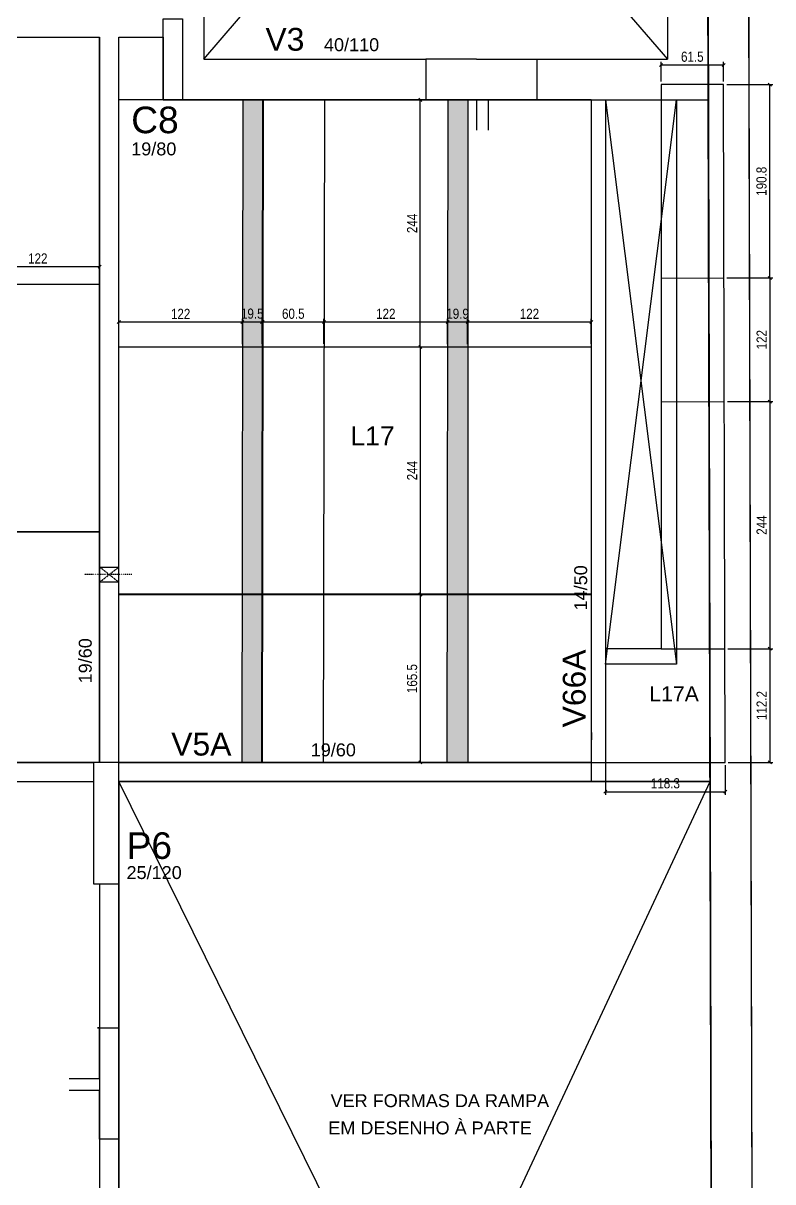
# Model space of a CAD drawing. Extents: x -9556 to -2786, y 930 to 5130.
# Drawn here: x -5014 to -4274, y 2915 to 4059 of the extents above; entities that cross this region are included whole.
import ezdxf

# ---------------------------------------------------------------- set-up
doc = ezdxf.new("R2010")
doc.units = 0
doc.linetypes.add('ESTILO_TQS_0004', pattern=[2, 0.5, -0.4, 0.1, -0.4, 0.1, -0.5])
doc.linetypes.add('HIDDEN2', pattern=[0.1875, 0.125, -0.0625])
for name, color, linetype in [('1', 3, 'Continuous'), ('200', 1, 'HIDDEN2'), ('205', 1, 'ESTILO_TQS_0004'), ('210', 3, 'HIDDEN2'), ('212', 3, 'Continuous'), ('213', 3, 'Continuous'), ('220', 5, 'Continuous'), ('221', 1, 'Continuous'), ('222', 6, 'Continuous'), ('226', 4, 'Continuous'), ('233', 6, 'Continuous'), ('COTA', 2, 'Continuous'), ('Hachura', 7, 'Continuous'), ('Painéis', 200, 'Continuous')]:
    doc.layers.add(name, color=color, linetype=linetype)
doc.styles.add('COTA TECNICA-50', font='techl___.ttf', dxfattribs={"height": 10})
doc.styles.get("Standard").update_dxf_attribs({"font": 'arial.ttf'})
doc.dimstyles.new('COTA PAINEL-50', dxfattribs={"dimtxt": 10, "dimasz": 3, "dimexe": 3, "dimexo": 3, "dimgap": 3, "dimtad": 1, "dimdec": 1, "dimzin": 9, "dimdsep": 46, "dimtxsty": 'COTA TECNICA-50', "dimblk1": 'OBLIQUE', "dimblk2": 'OBLIQUE', "dimsah": 1, "dimcen": 0.9, "dimclrd": 4, "dimclre": 4, "dimclrt": 240, "dimadec": 1, "dimazin": 3, "dimtfac": 1, "dimtdec": 1, "dimtmove": 0, "dimatfit": 3, "dimfxl": 1, "dimtolj": 1, "dimtzin": 12, "dimarcsym": 0})

# ---------------------------------------------------------------- blocks, each defined once
blk = doc.blocks.new('_Oblique')
at = {"color": 0, "linetype": 'ByBlock', "lineweight": -2}
blk.add_line((-0.5, -0.5), (0.5, 0.5), dxfattribs=at)
blk = doc.blocks.new('*D139')
at = {"layer": 'COTA', "color": 4, "lineweight": -2}
for p, q in [((-5060.3, 3804.4), (-5060.3, 3821.8)), ((-4938.3, 3804.4), (-4938.3, 3821.8)), ((-5060.3, 3818.8), (-4938.3, 3818.8))]:
    blk.add_line(p, q, dxfattribs=at)
at = {"layer": 'Defpoints', "color": 0}
for p in [(-4938.3, 3818.8), (-5060.3, 3801.4), (-4938.3, 3801.4)]:
    blk.add_point(p, dxfattribs=at)
at = {"layer": 'COTA', "color": 4, "lineweight": -2, "xscale": 3, "yscale": 3, "zscale": 3, "rotation": 180}
blk.add_blockref('_Oblique', (-5060.3, 3818.8), dxfattribs=at)
at = {"layer": 'COTA', "color": 4, "lineweight": -2, "xscale": 3, "yscale": 3, "zscale": 3}
blk.add_blockref('_Oblique', (-4938.3, 3818.8), dxfattribs=at)
at = {"layer": 'COTA', "color": 240, "insert": (-4999.3, 3826.8), "char_height": 10, "attachment_point": 5, "style": 'COTA TECNICA-50'}
blk.add_mtext('\\A1;122', dxfattribs=at)
blk = doc.blocks.new('*D144')
at = {"layer": 'COTA', "color": 4, "lineweight": -2}
for p, q in [((-4919.3, 3742.4), (-4919.3, 3767.1)), ((-4919.3, 3764.1), (-4797.3, 3764.1)), ((-4797.3, 3742.2), (-4797.3, 3767.1))]:
    blk.add_line(p, q, dxfattribs=at)
at = {"layer": 'Defpoints', "color": 0}
for p in [(-4797.3, 3764.1), (-4919.3, 3739.4), (-4797.3, 3739.2)]:
    blk.add_point(p, dxfattribs=at)
at = {"layer": 'COTA', "color": 4, "lineweight": -2, "xscale": 3, "yscale": 3, "zscale": 3, "rotation": 180}
blk.add_blockref('_Oblique', (-4919.3, 3764.1), dxfattribs=at)
at = {"layer": 'COTA', "color": 4, "lineweight": -2, "xscale": 3, "yscale": 3, "zscale": 3}
blk.add_blockref('_Oblique', (-4797.3, 3764.1), dxfattribs=at)
at = {"layer": 'COTA', "color": 240, "insert": (-4858.3, 3772.1), "char_height": 10, "attachment_point": 5, "style": 'COTA TECNICA-50'}
blk.add_mtext('\\A1;122', dxfattribs=at)
blk = doc.blocks.new('*D145')
at = {"layer": 'COTA', "color": 4, "lineweight": -2}
for p, q in [((-4797.3, 3742.2), (-4797.3, 3767.1)), ((-4797.3, 3764.1), (-4777.8, 3764.1)), ((-4777.8, 3742.4), (-4777.8, 3767.1))]:
    blk.add_line(p, q, dxfattribs=at)
at = {"layer": 'Defpoints', "color": 0}
for p in [(-4777.8, 3764.1), (-4797.3, 3739.2), (-4777.8, 3739.4)]:
    blk.add_point(p, dxfattribs=at)
at = {"layer": 'COTA', "color": 4, "lineweight": -2, "xscale": 3, "yscale": 3, "zscale": 3, "rotation": 180}
blk.add_blockref('_Oblique', (-4797.3, 3764.1), dxfattribs=at)
at = {"layer": 'COTA', "color": 4, "lineweight": -2, "xscale": 3, "yscale": 3, "zscale": 3}
blk.add_blockref('_Oblique', (-4777.8, 3764.1), dxfattribs=at)
at = {"layer": 'COTA', "color": 240, "insert": (-4787.6, 3772.3), "char_height": 10, "attachment_point": 5, "style": 'COTA TECNICA-50'}
blk.add_mtext('\\A1;19.5', dxfattribs=at)
blk = doc.blocks.new('*D146')
at = {"layer": 'COTA', "color": 4, "lineweight": -2}
for p, q in [((-4777.3, 3742.2), (-4777.3, 3767.1)), ((-4777.3, 3764.1), (-4716.8, 3764.1)), ((-4716.8, 3742.4), (-4716.8, 3767.1))]:
    blk.add_line(p, q, dxfattribs=at)
at = {"layer": 'Defpoints', "color": 0}
for p in [(-4716.8, 3764.1), (-4777.3, 3739.2), (-4716.8, 3739.4)]:
    blk.add_point(p, dxfattribs=at)
at = {"layer": 'COTA', "color": 4, "lineweight": -2, "xscale": 3, "yscale": 3, "zscale": 3, "rotation": 180}
blk.add_blockref('_Oblique', (-4777.3, 3764.1), dxfattribs=at)
at = {"layer": 'COTA', "color": 4, "lineweight": -2, "xscale": 3, "yscale": 3, "zscale": 3}
blk.add_blockref('_Oblique', (-4716.8, 3764.1), dxfattribs=at)
at = {"layer": 'COTA', "color": 240, "insert": (-4747.1, 3772.2), "char_height": 10, "attachment_point": 5, "style": 'COTA TECNICA-50'}
blk.add_mtext('\\A1;60.5', dxfattribs=at)
blk = doc.blocks.new('*D147')
at = {"layer": 'COTA', "color": 4, "lineweight": -2}
for p, q in [((-4716.8, 3742.4), (-4716.8, 3767.1)), ((-4716.8, 3764.1), (-4594.8, 3764.1)), ((-4594.8, 3742.2), (-4594.8, 3767.1))]:
    blk.add_line(p, q, dxfattribs=at)
at = {"layer": 'Defpoints', "color": 0}
for p in [(-4594.8, 3764.1), (-4716.8, 3739.4), (-4594.8, 3739.2)]:
    blk.add_point(p, dxfattribs=at)
at = {"layer": 'COTA', "color": 4, "lineweight": -2, "xscale": 3, "yscale": 3, "zscale": 3, "rotation": 180}
blk.add_blockref('_Oblique', (-4716.8, 3764.1), dxfattribs=at)
at = {"layer": 'COTA', "color": 4, "lineweight": -2, "xscale": 3, "yscale": 3, "zscale": 3}
blk.add_blockref('_Oblique', (-4594.8, 3764.1), dxfattribs=at)
at = {"layer": 'COTA', "color": 240, "insert": (-4655.8, 3772.2), "char_height": 10, "attachment_point": 5, "style": 'COTA TECNICA-50'}
blk.add_mtext('\\A1;122', dxfattribs=at)
blk = doc.blocks.new('*D148')
at = {"layer": 'COTA', "color": 4, "lineweight": -2}
for p, q in [((-4594.8, 3742.2), (-4594.8, 3767.2)), ((-4594.8, 3764.2), (-4575, 3764.2)), ((-4575, 3742.2), (-4575, 3767.2))]:
    blk.add_line(p, q, dxfattribs=at)
at = {"layer": 'Defpoints', "color": 0}
for p in [(-4575, 3764.2), (-4594.8, 3739.2), (-4575, 3739.2)]:
    blk.add_point(p, dxfattribs=at)
at = {"layer": 'COTA', "color": 4, "lineweight": -2, "xscale": 3, "yscale": 3, "zscale": 3, "rotation": 180}
blk.add_blockref('_Oblique', (-4594.8, 3764.2), dxfattribs=at)
at = {"layer": 'COTA', "color": 4, "lineweight": -2, "xscale": 3, "yscale": 3, "zscale": 3}
blk.add_blockref('_Oblique', (-4575, 3764.2), dxfattribs=at)
at = {"layer": 'COTA', "color": 240, "insert": (-4584.9, 3772.2), "char_height": 10, "attachment_point": 5, "style": 'COTA TECNICA-50'}
blk.add_mtext('\\A1;19.9', dxfattribs=at)
blk = doc.blocks.new('*D149')
at = {"layer": 'COTA', "color": 4, "lineweight": -2}
for p, q in [((-4575, 3742.2), (-4575, 3767.2)), ((-4575, 3764.2), (-4453, 3764.2)), ((-4453, 3742.4), (-4453, 3767.2))]:
    blk.add_line(p, q, dxfattribs=at)
at = {"layer": 'Defpoints', "color": 0}
for p in [(-4453, 3764.2), (-4575, 3739.2), (-4453, 3739.4)]:
    blk.add_point(p, dxfattribs=at)
at = {"layer": 'COTA', "color": 4, "lineweight": -2, "xscale": 3, "yscale": 3, "zscale": 3, "rotation": 180}
blk.add_blockref('_Oblique', (-4575, 3764.2), dxfattribs=at)
at = {"layer": 'COTA', "color": 4, "lineweight": -2, "xscale": 3, "yscale": 3, "zscale": 3}
blk.add_blockref('_Oblique', (-4453, 3764.2), dxfattribs=at)
at = {"layer": 'COTA', "color": 240, "insert": (-4514, 3772.2), "char_height": 10, "attachment_point": 5, "style": 'COTA TECNICA-50'}
blk.add_mtext('\\A1;122', dxfattribs=at)
blk = doc.blocks.new('*D150')
at = {"layer": 'COTA', "color": 4, "lineweight": -2}
for p, q in [((-4597.8, 3739.4), (-4624.7, 3739.4)), ((-4621.7, 3739.4), (-4621.7, 3495.4)), ((-4597.8, 3495.4), (-4624.7, 3495.4))]:
    blk.add_line(p, q, dxfattribs=at)
at = {"layer": 'Defpoints', "color": 0}
for p in [(-4594.8, 3739.4), (-4621.7, 3495.4), (-4594.8, 3495.4)]:
    blk.add_point(p, dxfattribs=at)
at = {"layer": 'COTA', "color": 4, "lineweight": -2, "xscale": 3, "yscale": 3, "zscale": 3}
for p, rotation in [((-4621.7, 3739.4), 90), ((-4621.7, 3495.4), 270)]:
    blk.add_blockref('_Oblique', p, dxfattribs=dict(at, rotation=rotation))
at = {"layer": 'COTA', "color": 240, "insert": (-4629.8, 3617.4), "char_height": 10, "attachment_point": 5, "rotation": 90, "style": 'COTA TECNICA-50'}
blk.add_mtext('\\A1;244', dxfattribs=at)
blk = doc.blocks.new('*D151')
at = {"layer": 'COTA', "color": 4, "lineweight": -2}
for p, q in [((-4597.4, 3983.4), (-4624.7, 3983.4)), ((-4621.7, 3739.4), (-4621.7, 3983.4)), ((-4597.8, 3739.4), (-4624.7, 3739.4))]:
    blk.add_line(p, q, dxfattribs=at)
at = {"layer": 'Defpoints', "color": 0}
for p in [(-4621.7, 3983.4), (-4594.4, 3983.4), (-4594.8, 3739.4)]:
    blk.add_point(p, dxfattribs=at)
at = {"layer": 'COTA', "color": 4, "lineweight": -2, "xscale": 3, "yscale": 3, "zscale": 3}
for p, rotation in [((-4621.7, 3983.4), 90), ((-4621.7, 3739.4), 270)]:
    blk.add_blockref('_Oblique', p, dxfattribs=dict(at, rotation=rotation))
at = {"layer": 'COTA', "color": 240, "insert": (-4629.8, 3861.4), "char_height": 10, "attachment_point": 5, "rotation": 90, "style": 'COTA TECNICA-50'}
blk.add_mtext('\\A1;244', dxfattribs=at)
blk = doc.blocks.new('*D152')
at = {"layer": 'COTA', "color": 4, "lineweight": -2}
for p, q in [((-4598.2, 3494.9), (-4624.7, 3494.9)), ((-4621.7, 3494.9), (-4621.7, 3329.4)), ((-4598.5, 3329.4), (-4624.7, 3329.4))]:
    blk.add_line(p, q, dxfattribs=at)
at = {"layer": 'Defpoints', "color": 0}
for p in [(-4595.2, 3494.9), (-4621.7, 3329.4), (-4595.5, 3329.4)]:
    blk.add_point(p, dxfattribs=at)
at = {"layer": 'COTA', "color": 4, "lineweight": -2, "xscale": 3, "yscale": 3, "zscale": 3}
for p, rotation in [((-4621.7, 3494.9), 90), ((-4621.7, 3329.4), 270)]:
    blk.add_blockref('_Oblique', p, dxfattribs=dict(at, rotation=rotation))
at = {"layer": 'COTA', "color": 240, "insert": (-4629.8, 3412.1), "char_height": 10, "attachment_point": 5, "rotation": 90, "style": 'COTA TECNICA-50'}
blk.add_mtext('\\A1;165.5', dxfattribs=at)
blk = doc.blocks.new('*D183')
at = {"layer": 'COTA', "color": 4, "lineweight": -2}
for p, q in [((-4318, 3441.6), (-4273.7, 3441.6)), ((-4276.7, 3441.6), (-4276.7, 3329.4)), ((-4317.7, 3329.4), (-4273.7, 3329.4))]:
    blk.add_line(p, q, dxfattribs=at)
at = {"layer": 'Defpoints', "color": 0}
for p in [(-4321, 3441.6), (-4320.7, 3329.4), (-4276.7, 3329.4)]:
    blk.add_point(p, dxfattribs=at)
at = {"layer": 'COTA', "color": 4, "lineweight": -2, "xscale": 3, "yscale": 3, "zscale": 3}
for p, rotation in [((-4276.7, 3441.6), 90), ((-4276.7, 3329.4), 270)]:
    blk.add_blockref('_Oblique', p, dxfattribs=dict(at, rotation=rotation))
at = {"layer": 'COTA', "color": 240, "insert": (-4284.8, 3385.5), "char_height": 10, "attachment_point": 5, "rotation": 90, "style": 'COTA TECNICA-50'}
blk.add_mtext('\\A1;112.2', dxfattribs=at)
blk = doc.blocks.new('*D184')
at = {"layer": 'COTA', "color": 4, "lineweight": -2}
for p, q in [((-4439, 3326.4), (-4439, 3297.4)), ((-4320.7, 3326.7), (-4320.7, 3297.4)), ((-4439, 3300.4), (-4320.7, 3300.4))]:
    blk.add_line(p, q, dxfattribs=at)
at = {"layer": 'Defpoints', "color": 0}
for p in [(-4439, 3329.4), (-4320.7, 3329.7), (-4320.7, 3300.4)]:
    blk.add_point(p, dxfattribs=at)
at = {"layer": 'COTA', "color": 4, "lineweight": -2, "xscale": 3, "yscale": 3, "zscale": 3, "rotation": 180}
blk.add_blockref('_Oblique', (-4439, 3300.4), dxfattribs=at)
at = {"layer": 'COTA', "color": 4, "lineweight": -2, "xscale": 3, "yscale": 3, "zscale": 3}
blk.add_blockref('_Oblique', (-4320.7, 3300.4), dxfattribs=at)
at = {"layer": 'COTA', "color": 240, "insert": (-4379.8, 3308.7), "char_height": 10, "attachment_point": 5, "style": 'COTA TECNICA-50'}
blk.add_mtext('\\A1;118.3', dxfattribs=at)
blk = doc.blocks.new('*D185')
at = {"layer": 'COTA', "color": 4, "lineweight": -2}
for p, q in [((-4319, 3998.4), (-4273.7, 3998.4)), ((-4276.7, 3807.6), (-4276.7, 3998.4)), ((-4319, 3807.6), (-4273.7, 3807.6))]:
    blk.add_line(p, q, dxfattribs=at)
at = {"layer": 'Defpoints', "color": 0}
for p in [(-4322, 3998.4), (-4276.7, 3998.4), (-4322, 3807.6)]:
    blk.add_point(p, dxfattribs=at)
at = {"layer": 'COTA', "color": 4, "lineweight": -2, "xscale": 3, "yscale": 3, "zscale": 3}
for p, rotation in [((-4276.7, 3998.4), 90), ((-4276.7, 3807.6), 270)]:
    blk.add_blockref('_Oblique', p, dxfattribs=dict(at, rotation=rotation))
at = {"layer": 'COTA', "color": 240, "insert": (-4284.9, 3903), "char_height": 10, "attachment_point": 5, "rotation": 90, "style": 'COTA TECNICA-50'}
blk.add_mtext('\\A1;190.8', dxfattribs=at)
blk = doc.blocks.new('*D186')
at = {"layer": 'COTA', "color": 4, "lineweight": -2}
for p, q in [((-4319, 3807.6), (-4273.7, 3807.6)), ((-4276.7, 3807.6), (-4276.7, 3685.6)), ((-4318.6, 3685.6), (-4273.7, 3685.6))]:
    blk.add_line(p, q, dxfattribs=at)
at = {"layer": 'Defpoints', "color": 0}
for p in [(-4322, 3807.6), (-4321.6, 3685.6), (-4276.7, 3685.6)]:
    blk.add_point(p, dxfattribs=at)
at = {"layer": 'COTA', "color": 4, "lineweight": -2, "xscale": 3, "yscale": 3, "zscale": 3}
for p, rotation in [((-4276.7, 3807.6), 90), ((-4276.7, 3685.6), 270)]:
    blk.add_blockref('_Oblique', p, dxfattribs=dict(at, rotation=rotation))
at = {"layer": 'COTA', "color": 240, "insert": (-4284.8, 3746.6), "char_height": 10, "attachment_point": 5, "rotation": 90, "style": 'COTA TECNICA-50'}
blk.add_mtext('\\A1;122', dxfattribs=at)
blk = doc.blocks.new('*D187')
at = {"layer": 'COTA', "color": 4, "lineweight": -2}
for p, q in [((-4318.6, 3685.6), (-4273.7, 3685.6)), ((-4276.7, 3685.6), (-4276.7, 3441.6)), ((-4318, 3441.6), (-4273.7, 3441.6))]:
    blk.add_line(p, q, dxfattribs=at)
at = {"layer": 'Defpoints', "color": 0}
for p in [(-4321.6, 3685.6), (-4321, 3441.6), (-4276.7, 3441.6)]:
    blk.add_point(p, dxfattribs=at)
at = {"layer": 'COTA', "color": 4, "lineweight": -2, "xscale": 3, "yscale": 3, "zscale": 3}
for p, rotation in [((-4276.7, 3685.6), 90), ((-4276.7, 3441.6), 270)]:
    blk.add_blockref('_Oblique', p, dxfattribs=dict(at, rotation=rotation))
at = {"layer": 'COTA', "color": 240, "insert": (-4284.8, 3563.6), "char_height": 10, "attachment_point": 5, "rotation": 90, "style": 'COTA TECNICA-50'}
blk.add_mtext('\\A1;244', dxfattribs=at)
blk = doc.blocks.new('*D207')
at = {"layer": 'Defpoints', "color": 0}
for p in [(-4322.4, 4017.8), (-4384, 3998.4), (-4322.4, 3998.4)]:
    blk.add_point(p, dxfattribs=at)
at = {"layer": 'Painéis', "color": 4, "lineweight": -2}
for p, q in [((-4384, 4001.4), (-4384, 4020.8)), ((-4384, 4017.8), (-4322.4, 4017.8)), ((-4322.4, 4001.4), (-4322.4, 4020.8))]:
    blk.add_line(p, q, dxfattribs=at)
at = {"layer": 'Painéis', "color": 4, "lineweight": -2, "xscale": 3, "yscale": 3, "zscale": 3, "rotation": 180}
blk.add_blockref('_Oblique', (-4384, 4017.8), dxfattribs=at)
at = {"layer": 'Painéis', "color": 4, "lineweight": -2, "xscale": 3, "yscale": 3, "zscale": 3}
blk.add_blockref('_Oblique', (-4322.4, 4017.8), dxfattribs=at)
at = {"layer": 'Painéis', "color": 240, "insert": (-4353.2, 4025.9), "char_height": 10, "attachment_point": 5, "style": 'COTA TECNICA-50'}
blk.add_mtext('\\A1;61.5', dxfattribs=at)

msp = doc.modelspace()

# ---------------------------------------------------------------- hatches: boundary and pattern name
at = {"layer": 'Hachura', "true_color": 0x939598}
h = msp.add_hatch(color=252, dxfattribs=at)
h.dxf.hatch_style = 1
h.paths.add_polyline_path([(-4574.95, 3494.9), (-4595.2, 3494.9), (-4595.48, 3329.4), (-4574.95, 3329.4)])
h.paths.add_polyline_path([(-4778.2, 3494.9), (-4797.7, 3494.9), (-4797.98, 3329.4), (-4778.48, 3329.4)])
h.paths.add_polyline_path([(-4777.4, 3983.4), (-4796.9, 3983.4), (-4797.7, 3495.4), (-4778.2, 3495.4)])
h.paths.add_polyline_path([(-4574.95, 3983.4), (-4594.4, 3983.4), (-4595.2, 3495.4), (-4574.95, 3495.4)])

# ---------------------------------------------------------------- linework, layer by layer
at = {"layer": '1'}
for p, q in [((-4377.86, 4556.38), (-4377.86, 4023.39)), ((-4835.45, 4211.06), (-4835.45, 4023.39)), ((-5381.45, 4045.4), (-4938.3, 4045.4)), ((-4938.3, 3329.4), (-4938.3, 4045.4)), ((-4919.3, 3329.4), (-4919.3, 4045.4)), ((-4919.3, 4045.4), (-4875.45, 4045.4)), ((-4835.45, 4023.39), (-4616.32, 4023.39)), ((-4506.32, 4023.39), (-4377.86, 4023.39)), ((-4856.45, 3983.4), (-4337.42, 3983.4)), ((-4452.95, 3983.4), (-4452.95, 3310.4)), ((-4438.95, 3983.4), (-4438.95, 3310.4)), ((-4368.95, 3983.4), (-4368.95, 3426.4)), ((-4368.95, 3426.4), (-4438.95, 3426.4)), ((-5439.3, 3329.4), (-4944.3, 3329.4)), ((-5458.3, 3310.4), (-4944.3, 3310.4)), ((-4919.3, 3310.4), (-4335.61, 3310.4))]:
    msp.add_line(p, q, dxfattribs=at)
for points in [[(-4938.3, 3209.4), (-4938.3, 2677.4)], [(-4919.3, 2677.4), (-4919.3, 3209.4)]]:
    msp.add_lwpolyline(points, dxfattribs=at)
at = {"layer": '200'}
for p, q in [((-4919.3, 3507.24), (-4938.3, 3522.24)), ((-4938.3, 3507.24), (-4919.3, 3522.24))]:
    msp.add_line(p, q, dxfattribs=at)
at = {"layer": '205'}
msp.add_line((-4906.31, 3514.74), (-4953.3, 3514.74), dxfattribs=at)
at = {"layer": '210'}
for p, q in [((-4938.3, 3522.24), (-4919.3, 3522.24)), ((-4919.3, 3507.24), (-4938.3, 3507.24)), ((-4452.85, 3358.81), (-4452.85, 3351.81)), ((-4919.3, 3329.4), (-4335.66, 3329.4))]:
    msp.add_line(p, q, dxfattribs=at)
at = {"layer": '220'}
for p, q in [((-4299.18, 4636.38), (-4291.52, 1788.51)), ((-4339.07, 4596.38), (-4331.52, 1788.4)), ((-4566.32, 4023.39), (-4616.32, 4023.39)), ((-4616.32, 4023.39), (-4616.32, 3983.4)), ((-4566.32, 4023.39), (-4506.32, 4023.39)), ((-4506.32, 3983.4), (-4506.32, 4023.39)), ((-4616.32, 3983.4), (-4566.32, 3983.4)), ((-4566.32, 3983.4), (-4566.32, 3953.43)), ((-4554.32, 3953.43), (-4554.32, 3983.4)), ((-4554.32, 3983.4), (-4506.32, 3983.4)), ((-4940.3, 3067.39), (-4919.3, 3067.39)), ((-4938.3, 3067.39), (-4940.3, 3067.39)), ((-4940.3, 3067.39), (-4940.3, 3067.39)), ((-4938.3, 3017.39), (-4938.3, 3067.39)), ((-4919.3, 3067.39), (-4919.3, 2957.39)), ((-4968.27, 3017.39), (-4938.3, 3017.39)), ((-4938.3, 3005.39), (-4968.27, 3005.39)), ((-4938.3, 2957.39), (-4938.3, 3005.39)), ((-4919.3, 2957.39), (-4938.3, 2957.39))]:
    msp.add_line(p, q, dxfattribs=at)
for points in [[(-9076.3, 3310.4), (-9076.3, 4636.38), (-4299.18, 4636.38), (-4291.52, 1788.51)], [(-4331.52, 1788.4), (-4339.07, 4596.38), (-9036.3, 4596.38), (-9036.3, 3310.4)]]:
    msp.add_lwpolyline(points, dxfattribs=at)
at = {"layer": '221'}
for p, q in [((-4835.45, 4023.39), (-4377.86, 4556.38)), ((-4835.45, 4556.38), (-4377.86, 4023.39)), ((-4438.95, 3426.4), (-4368.95, 3983.4)), ((-4438.95, 3983.4), (-4368.95, 3426.4)), ((-4332.39, 2121.98), (-4919.3, 3310.4)), ((-4919.3, 2061.41), (-4335.61, 3310.4))]:
    msp.add_line(p, q, dxfattribs=at)
at = {"layer": '222'}
for points in [[(-4875.45, 3983.4), (-4875.45, 4063.4), (-4856.45, 4063.4), (-4856.45, 3983.4), (-4875.45, 3983.4)], [(-4944.3, 3209.4), (-4919.3, 3209.4), (-4919.3, 3329.4), (-4944.3, 3329.4), (-4944.3, 3209.4)]]:
    msp.add_lwpolyline(points, dxfattribs=at)
at = {"layer": 'Painéis'}
for p, q in [((-4452.95, 3983.4), (-4919.3, 3983.4)), ((-4796.9, 3983.4), (-4797.98, 3329.4)), ((-4777.4, 3983.4), (-4778.48, 3329.4)), ((-4776.9, 3983.4), (-4777.98, 3329.4)), ((-4716.4, 3983.4), (-4717.48, 3329.4)), ((-4594.4, 3983.4), (-4595.48, 3329.4)), ((-4574.95, 3983.4), (-4574.95, 3329.4)), ((-5439.3, 3801.4), (-4938.3, 3801.4)), ((-4383.95, 3807.4), (-4321.95, 3807.56)), ((-4452.95, 3739.4), (-4919.3, 3739.4)), ((-4383.95, 3685.4), (-4321.62, 3685.57)), ((-5439.3, 3557.4), (-4938.3, 3557.4)), ((-5439.3, 3556.9), (-4938.3, 3556.9)), ((-4452.95, 3495.4), (-4919.3, 3495.4)), ((-4452.95, 3494.9), (-4919.3, 3494.9)), ((-4383.95, 3441.4), (-4320.97, 3441.57))]:
    msp.add_line(p, q, dxfattribs=at)
msp.add_lwpolyline([(-5439.3, 4045.4), (-4938.3, 4045.4), (-4938.3, 3329.4), (-5439.3, 3329.4)], close=True, dxfattribs=at)
for points in [[(-4919.3, 4045.4), (-4875.45, 4045.4), (-4875.45, 3983.4), (-4452.95, 3983.4), (-4452.95, 3329.4), (-4919.3, 3329.4), (-4919.3, 4045.4)], [(-4438.95, 3441.4), (-4438.95, 3329.4), (-4320.66, 3329.4), (-4322.42, 3998.4), (-4383.95, 3998.4), (-4383.95, 3441.4), (-4438.95, 3441.4)], [(-4919.3, 1807.4), (-4331.57, 1807.4), (-4335.61, 3310.4), (-4919.3, 3310.4), (-4919.3, 1807.4)]]:
    msp.add_lwpolyline(points, dxfattribs=at)

# ---------------------------------------------------------------- texts
at = {"layer": '212'}
for s, p in [('40/110', (-4716.79, 4031.42)), ('19/60', (-4729.88, 3335.37)), ('VER FORMAS DA RAMPA', (-4710.28, 2989.11)), ('EM DESENHO À PARTE', (-4712.53, 2962.21))]:
    msp.add_text(s, height=12.75, dxfattribs=at).set_placement(p)
for s, p in [('14/50', (-4457.01, 3479.43)), ('19/60', (-4946.09, 3407.41))]:
    msp.add_text(s, height=12.75, rotation=90, dxfattribs=at).set_placement(p)
at = {"layer": '213'}
for s, p in [('19/80', (-4907.08, 3928.57)), ('25/120', (-4911.67, 3214.26))]:
    msp.add_text(s, height=12.75, dxfattribs=at).set_placement(p)
at = {"layer": '220'}
for s, p in [('C8', (-4907.08, 3950.44)), ('P6', (-4911.67, 3234.13))]:
    msp.add_text(s, height=26.25, dxfattribs=at).set_placement(p)
at = {"layer": '226'}
for s, height, p in [('L17', 18.75, (-4690.77, 3642.31)), ('L17A', 15, (-4395.7, 3389.54))]:
    msp.add_text(s, height=height, dxfattribs=at).set_placement(p)
at = {"layer": '233'}
for s, p in [('V3', (-4774.55, 4031.88)), ('V5A', (-4867.55, 3336.15))]:
    msp.add_text(s, height=22.5, dxfattribs=at).set_placement(p)
msp.add_text('V66A', height=22.5, rotation=90, dxfattribs=at).set_placement((-4458.55, 3363.96))

# ---------------------------------------------------------------- dimensions: what is measured, and where the dimension line sits
at = {"layer": 'COTA'}
for base, p1, p2, picture, middle in [((-4276.74, 3998.4), (-4321.95, 3807.56), (-4321.95, 3998.4), '*D185', (-4284.87, 3902.98)), ((-4621.72, 3983.4), (-4594.8, 3739.4), (-4594.4, 3983.4), '*D151', (-4629.79, 3861.4)), ((-4276.74, 3685.57), (-4321.95, 3807.56), (-4321.62, 3685.57), '*D186', (-4284.8, 3746.56)), ((-4621.72, 3495.4), (-4594.8, 3739.4), (-4594.8, 3495.4), '*D150', (-4629.79, 3617.4)), ((-4276.74, 3441.57), (-4321.62, 3685.57), (-4320.97, 3441.57), '*D187', (-4284.81, 3563.57)), ((-4621.72, 3329.4), (-4595.2, 3494.9), (-4595.48, 3329.4), '*D152', (-4629.83, 3412.15)), ((-4276.74, 3329.4), (-4320.97, 3441.57), (-4320.66, 3329.4), '*D183', (-4284.8, 3385.48))]:
    dim = msp.add_linear_dim(base=base, p1=p1, p2=p2, angle=90, dimstyle='COTA PAINEL-50', dxfattribs=at)
    dim.commit()
    dim.dimension.update_dxf_attribs({"geometry": picture, "text_midpoint": middle})
for base, p1, p2, picture, middle in [((-4938.3, 3818.76), (-5060.3, 3801.4), (-4938.3, 3801.4), '*D139', (-4999.3, 3826.81)), ((-4797.3, 3764.08), (-4919.3, 3739.4), (-4797.3, 3739.2), '*D144', (-4858.3, 3772.13)), ((-4716.8, 3764.12), (-4777.3, 3739.16), (-4716.8, 3739.4), '*D146', (-4747.05, 3772.23)), ((-4594.8, 3764.12), (-4716.8, 3739.4), (-4594.8, 3739.2), '*D147', (-4655.8, 3772.17)), ((-4452.95, 3764.16), (-4574.95, 3739.2), (-4452.95, 3739.4), '*D149', (-4513.95, 3772.22)), ((-4320.66, 3300.44), (-4438.95, 3329.4), (-4320.66, 3329.71), '*D184', (-4379.81, 3308.68))]:
    dim = msp.add_linear_dim(base=base, p1=p1, p2=p2, dimstyle='COTA PAINEL-50', dxfattribs=at)
    dim.commit()
    dim.dimension.update_dxf_attribs({"geometry": picture, "text_midpoint": middle})
for base, p1, p2, picture, middle in [((-4777.8, 3764.12), (-4797.3, 3739.2), (-4777.8, 3739.4), '*D145', (-4787.55, 3764.12)), ((-4574.9509, 3764.1572), (-4594.8012, 3739.1958), (-4574.9509, 3739.1958), '*D148', (-4584.876, 3764.1572))]:
    dim = msp.add_linear_dim(base=base, p1=p1, p2=p2, dimstyle='COTA PAINEL-50', dxfattribs=at)
    dim.commit()
    dim.dimension.update_dxf_attribs({"geometry": picture, "text_midpoint": middle, "dimtype": 160})
at = {"layer": 'Painéis'}
dim = msp.add_linear_dim(base=(-4322.42, 4017.81), p1=(-4383.95, 3998.4), p2=(-4322.42, 3998.4), dimstyle='COTA PAINEL-50', dxfattribs=at)
dim.commit()
dim.dimension.update_dxf_attribs({"geometry": '*D207', "text_midpoint": (-4353.19, 4025.92)})

doc.saveas('drawing.dxf')
